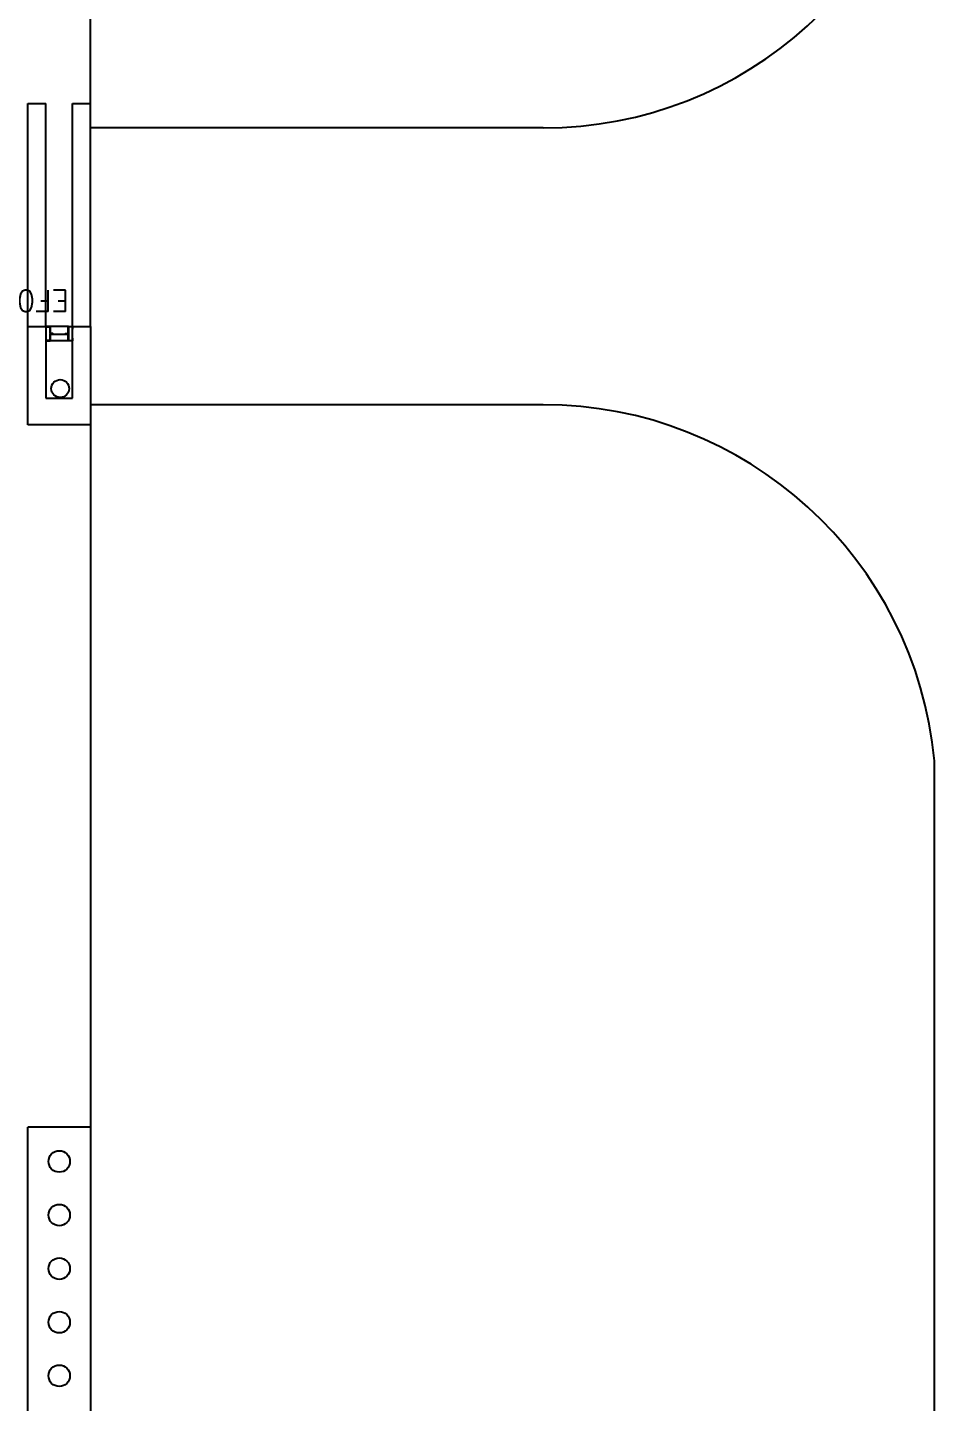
# Model space of a CAD drawing. Header units: millimetres. Extents: x 2046 to 2564, y 885 to 1120.
# Drawn here: x 2211.11 to 2216.19, y 926.23 to 933.93 of the extents above; entities that cross this region are included whole.
import ezdxf

# ---------------------------------------------------------------- set-up
doc = ezdxf.new("R2010")
doc.units = ezdxf.units.MM
doc.header["$LTSCALE"] = 10
doc.linetypes.add('HIDDEN', pattern=[0.375, 0.25, -0.125])
for name, color, linetype in [('AR-CALÇADA', 1, 'Continuous'), ('AR-ESQ', 1, 'Continuous'), ('AR-ESQ-C', 1, 'Continuous'), ('AR-ESTC', 3, 'Continuous'), ('AR-ESTMA-C', 3, 'Continuous'), ('AR-PERGOLAPROJ', 1, 'HIDDEN'), ('AR-PISO', 1, 'Continuous'), ('DT-ESQ-CHAPA DOBRADA-C', 1, 'Continuous'), ('DT-ESQ-MARCO-V', 1, 'Continuous'), ('DT-ESQ-PERFIL U-C', 2, 'Continuous'), ('DT-TXTESQ', 2, 'Continuous'), ('DT-TXTMOD', 1, 'Continuous'), ('PG-PROJ', 1, 'HIDDEN')]:
    doc.layers.add(name, color=color, linetype=linetype)
doc.styles.add('S10', font='simplex.shx', dxfattribs={"height": 0.1})
doc.styles.add('S12', font='simplex.shx', dxfattribs={"width": 1.1, "height": 0.12})

# ---------------------------------------------------------------- blocks, each defined once
blk = doc.blocks.new('EF01B-P')
at = {"layer": 'DT-ESQ-CHAPA DOBRADA-C', "ltscale": 0.1}
blk.add_line((0.1235, 0.043), (0.0265, 0.043), dxfattribs=at)
blk.add_line((0.1235, 0.043), (0.0265, 0.043), dxfattribs=at)
blk.add_lwpolyline([(0.0265, 0.0445), (0.1235, 0.0445, -1), (0.1235, 0.0415), (0.0265, 0.0415, -1)], format="xyb", close=True, dxfattribs=at)
at = {"layer": 'DT-ESQ-MARCO-V', "ltscale": 0.1}
for p, q in [((0.0235, 0.08), (0.1265, 0.08)), ((0.0235, 0), (0.1265, 0))]:
    blk.add_line(p, q, dxfattribs=at)
at = {"layer": 'DT-ESQ-PERFIL U-C', "ltscale": 0.1}
for points in [[(0.025, 0.0634), (0.025, 0.0415), (0.0385, 0.0415, -1), (0.0385, 0.0385), (0.025, 0.0385), (0.025, 0.0015, -0.414214), (0.0235, 0), (0.0015, 0, -0.414214), (0, 0.0015), (0, 0.015), (0.0015, 0.015), (0.0015, 0.0015), (0.0235, 0.0015), (0.0235, 0.0385, -0.414214), (0.025, 0.04, -0.414214), (0.0235, 0.0415), (0.0235, 0.0634), (0.0235, 0.0785), (0.0015, 0.0785), (0.0015, 0.065), (0, 0.065), (0, 0.0785, -0.414214), (0.0015, 0.08), (0.0235, 0.08, -0.414214), (0.025, 0.0785)], [(0.125, 0.0634), (0.125, 0.0415), (0.1115, 0.0415, 1), (0.1115, 0.0385), (0.125, 0.0385), (0.125, 0.0015, 0.414214), (0.1265, 0), (0.1485, 0, 0.414214), (0.15, 0.0015), (0.15, 0.015), (0.1485, 0.015), (0.1485, 0.0015), (0.1265, 0.0015), (0.1265, 0.0385, 0.414214), (0.125, 0.04, 0.414214), (0.1265, 0.0415), (0.1265, 0.0634), (0.1265, 0.0785), (0.1485, 0.0785), (0.1485, 0.065), (0.15, 0.065), (0.15, 0.0785, 0.414214), (0.1485, 0.08), (0.1265, 0.08, 0.414214), (0.125, 0.0785)]]:
    blk.add_lwpolyline(points, format="xyb", close=True, dxfattribs=at)
for points in [[(0.025, 0.04), (0.0385, 0.04)], [(0.1115, 0.04), (0.125, 0.04)]]:
    blk.add_lwpolyline(points, dxfattribs=at)
at = {"layer": 'DT-TXTESQ', "ltscale": 0.1, "style": 'S12'}
blk.add_text('EF01B', height=0.12, dxfattribs=at).set_placement((0.0192, -0.205))
at = {"layer": 'DT-TXTMOD', "ltscale": 0.1, "style": 'S10', "flags": 3}
blk.add_attdef('EF01B', (0.0207, -0.14), '', height=0.1, dxfattribs=at)

msp = doc.modelspace()

# ---------------------------------------------------------------- linework, layer by layer
at = {"layer": 'AR-CALÇADA'}
for p, q in [((2211.4634, 933.3649), (2211.4634, 937.7774)), ((2213.9982, 933.3649), (2211.4634, 933.3649)), ((2213.9982, 931.8149), (2211.4634, 931.8149)), ((2216.1888, 917.6274), (2216.1884, 929.8201))]:
    msp.add_line(p, q, dxfattribs=at)
for centre, start, end in [((2213.9982, 935.5649), 270, 354.53892), ((2213.998, 929.6149), 5.35304, 90)]:
    msp.add_arc(centre, 2.2, start, end, dxfattribs=at)
at = {"layer": 'AR-ESQ-C'}
msp.add_circle((2211.2939, 931.9055), 0.05, dxfattribs=at)
at = {"layer": 'AR-ESTC'}
for p, q in [((2211.1134, 931.7024), (2211.1134, 932.2524)), ((2211.1134, 932.2524), (2211.2134, 932.2524)), ((2211.2134, 932.2524), (2211.2134, 931.8524)), ((2211.3634, 931.8524), (2211.3634, 932.2524)), ((2211.3634, 932.2524), (2211.4634, 932.2524)), ((2211.4634, 932.2524), (2211.4634, 931.7024)), ((2211.2134, 931.8524), (2211.3634, 931.8524)), ((2211.4634, 931.7024), (2211.1134, 931.7024))]:
    msp.add_line(p, q, dxfattribs=at)
at = {"layer": 'AR-ESTMA-C'}
for p, q in [((2211.1134, 922.2524), (2211.1134, 927.769)), ((2211.4634, 927.769), (2211.1134, 927.769)), ((2211.4634, 927.769), (2211.4634, 922.2524))]:
    msp.add_line(p, q, dxfattribs=at)
for centre in [(2211.2884, 927.5774), (2211.2884, 927.2774), (2211.2884, 926.9774), (2211.2884, 926.6774), (2211.2884, 926.3774)]:
    msp.add_circle(centre, 0.06, dxfattribs=at)
at = {"layer": 'AR-PERGOLAPROJ'}
for p, q in [((2211.3634, 933.5024), (2211.4634, 933.5024)), ((2211.3634, 932.2524), (2211.3634, 933.5024)), ((2211.4634, 932.2524), (2211.4634, 933.5024))]:
    msp.add_line(p, q, dxfattribs=at)
at = {"layer": 'AR-PISO'}
msp.add_line((2211.4634, 931.7024), (2211.4634, 922.2524), dxfattribs=at)
at = {"layer": 'PG-PROJ'}
for p, q in [((2211.1134, 933.5024), (2211.2134, 933.5024)), ((2211.1134, 932.2524), (2211.1134, 933.5024)), ((2211.2134, 932.2524), (2211.2134, 933.5024))]:
    msp.add_line(p, q, dxfattribs=at)

# ---------------------------------------------------------------- block references
at = {"layer": 'AR-ESQ', "rotation": 180}
msp.add_blockref('EF01B-P', (2211.3634, 932.2524), dxfattribs=at)

doc.saveas('drawing.dxf')
